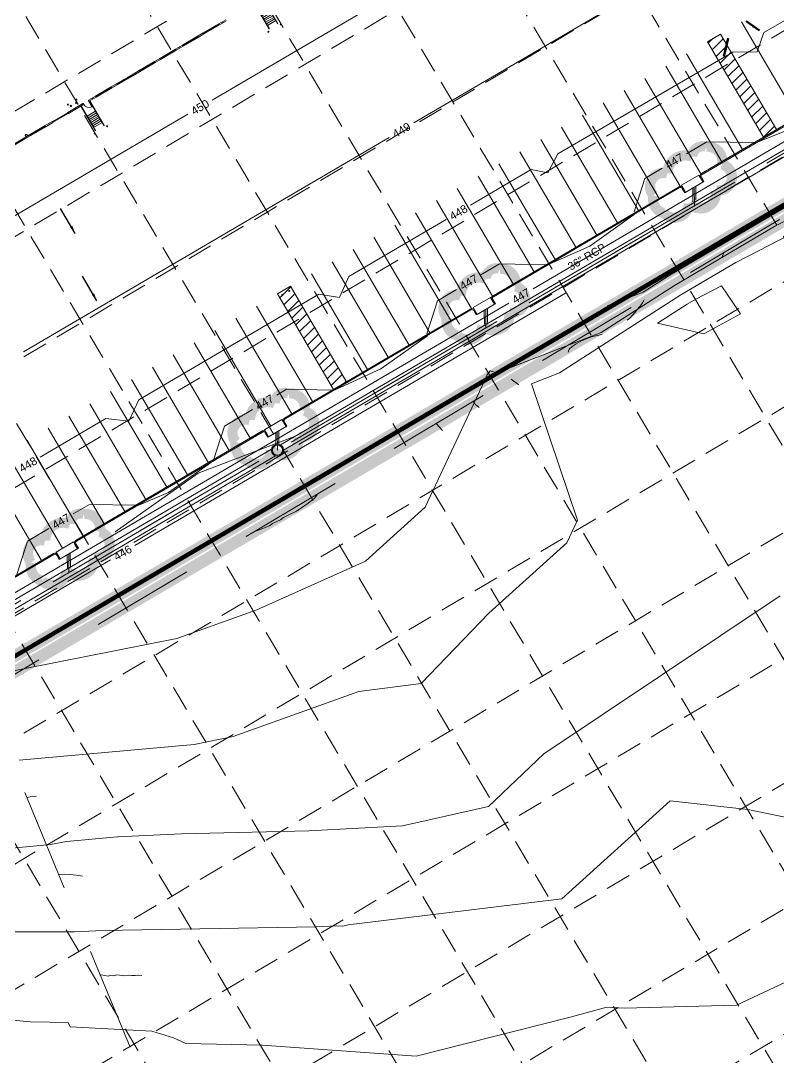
# Model space of a CAD drawing. Header units: inches. Extents: x 2527773 to 2531821, y 6906669 to 6910268.
# Drawn here: x 2529831 to 2530207, y 6908204 to 6908719 of the extents above; entities that cross this region are included whole.
import ezdxf
from ezdxf.enums import TextEntityAlignment as Align

# ---------------------------------------------------------------- set-up
doc = ezdxf.new("R2010")
doc.units = ezdxf.units.IN
doc.header["$MEASUREMENT"] = 0
for name, pattern in [('DASHED', [0.2286, 0.1524, -0.0762]), ('DGN Style 2', [85.538802, 51.323281, -34.215521]), ('DGN Style 4', [136.947622, 68.431042, -34.215521, 0.085539, -34.215521]), ('HIDDEN', [0.009525, 0.00635, -0.003175])]:
    doc.linetypes.add(name, pattern=pattern)
for name, color, linetype, lineweight in [('906-BP-01$0$A-BOLLARD', 251, 'Continuous', 0), ('906-BP-01$0$A-DOOR', 251, 'Continuous', 0), ('CE-GRADE-25128 - CE-GRAD-CONT-MAJR-LABL-STD1', 1, 'Continuous', 30), ('CE-GRADE-25128 - CE-GRAD-CONT-MAJR-LINE', 1, 'Continuous', 80), ('CE-GRADE-25128 - CE-GRAD-CONT-MINR-LABL-STD1', 40, 'Continuous', 30), ('CE-GRADE-25128 - CE-GRAD-CONT-MINR-LINE', 40, 'Continuous', 53), ('CE-GRADE-25128 - CE-GRAD-FLOW', 40, 'Continuous', 30), ('CE-PUTIL-25128 - CE-UTIL-STRM-INLT', 251, 'Continuous', 13), ('CE-PUTIL-25128 - CE-UTIL-STRM-RCP-CL3-48IN', 251, 'DGN Style 4', 13), ('CE-PUTIL-25128 - CE-UTIL-STRM-WALL', 251, 'Continuous', 13), ('CE-SITE-25128 - 906-BP-01$0$A-BOLLARD', 251, 'Continuous', 0), ('CE-SITE-25128 - 906-BP-01$0$A-DOCK DOOR LINE', 251, 'Continuous', 0), ('CE-SITE-25128 - 906-BP-01$0$A-DOOR', 251, 'Continuous', 0), ('CE-SITE-25128 - 906-BP-01$0$A-DOOR-SHELL', 251, 'Continuous', 0), ('CE-SITE-25128 - 906-BP-01$0$A-FLOR-STRS', 251, 'Continuous', 0), ('CE-SITE-25128 - 906-BP-01$0$A-KNOCKOUT-PANELS', 251, 'Continuous', 0), ('CE-SITE-25128 - 906-BP-01$0$A-WALL-SHELL', 251, 'Continuous', 0), ('CE-SITE-25128 - 906-BP-01$0$P-FIXT', 251, 'Continuous', 0), ('CE-SITE-25128 - A-BOLLARD', 251, 'Continuous', 0), ('CE-SITE-25128 - a-paving', 251, 'Continuous', 0), ('CE-SITE-25128 - a-stripes', 251, 'Continuous', 0), ('CE-SITE-25128 - C_PRK-STRIPE-TRAILER', 251, 'Continuous', 0), ('CE-UTIL-STRM-TEXT', 251, 'Continuous', 13), ('EC-SILTFENCE', 6, 'Continuous', 106), ('Level 13', 7, 'Continuous', 0), ('SV-topo-25128(old) - SV-TOPO-CONT-MAJR-LINE', 253, 'DGN Style 2', 0), ('SV-topo-25128(old) - SV-TOPO-CONT-MINR-LINE', 253, 'DGN Style 2', 0)]:
    doc.layers.add(name, color=color, linetype=linetype, lineweight=lineweight)
for name, color, linetype in [('GRID', 254, 'HIDDEN'), ('LEGEND', 7, 'Continuous'), ('LIMITS OF DISTURBANCE', 1, 'HIDDEN')]:
    doc.layers.add(name, color=color, linetype=linetype)
doc.layers.add('SF-SHTS-CLIP-BDRY', color=253, linetype='DGN Style 2', lineweight=13, plot=False)
doc.styles.add('SC Dimension Text', font='Font 001.shx', dxfattribs={"height": 0.01})
doc.styles.get("Standard").update_dxf_attribs({"font": 'ARIAL.TTF'})
doc.styles.add('Style-Halff Sans', font='')
doc.styles.add('SV-Text-Cells', font='Font 001.shx', dxfattribs={"height": 0.008333})
doc.styles.get('Style-Halff Sans').set_extended_font_data('Halff Sans')
doc.dimstyles.new('FLOW', dxfattribs={"dimscale": 1200, "dimtxt": 4, "dimasz": 4, "dimexe": 2, "dimexo": 2, "dimgap": 2, "dimtad": 1, "dimdec": 4, "dimzin": 11, "dimdsep": 46, "dimtxsty": 'Style-Halff Sans', "dimcen": 0.09, "dimse1": 1, "dimse2": 1, "dimclrd": 256, "dimadec": 4, "dimazin": 3, "dimtfac": 1, "dimtdec": 4, "dimtofl": 0, "dimtmove": 0, "dimatfit": 3, "dimfxl": 0, "dimfrac": 2, "dimtzin": 11, "dimlwd": -1, "dimarcsym": 0})
doc.dimstyles.get("Standard").update_dxf_attribs({"dimtxt": 0.18, "dimasz": 0.18, "dimexe": 0.18, "dimexo": 0.0625, "dimgap": 0.09, "dimtad": 0, "dimtih": 1, "dimtoh": 1, "dimdec": 4, "dimzin": 0, "dimdsep": 46, "dimtxsty": 'SC Dimension Text', "dimcen": 0.09, "dimadec": 0, "dimazin": 0, "dimtfac": 1, "dimtdec": 4, "dimtofl": 0, "dimtmove": 0, "dimatfit": 3, "dimfxl": 0, "dimtolj": 1, "dimtzin": 0, "dimarcsym": 0})

# ---------------------------------------------------------------- blocks, each defined once
blk = doc.blocks.new('906-BP-01$0$A$C3CD811FF')
at = {"layer": '906-BP-01$0$A-BOLLARD', "ltscale": 0.273403}
blk.add_circle((2.73, -3.77), 0.0762, dxfattribs=at)
at = {"layer": 'CE-SITE-25128 - 906-BP-01$0$A-BOLLARD', "ltscale": 0.273403}
blk.add_circle((0.87, -4.87), 0.0762, dxfattribs=at)
at = {"layer": 'CE-SITE-25128 - 906-BP-01$0$A-FLOR-STRS', "ltscale": 0.273403}
for p, q in [((0.12, 0.07), (2.31, -3.67)), ((-1.22, -0.71), (0.97, -4.45)), ((-1.16, -0.8), (-1.13, -0.78)), ((-1.13, -0.78), (1.01, -4.43)), ((0.99, -1.49), (-0.28, -2.24)), ((0.14, -0.04), (0.17, -0.02)), ((0.14, -0.04), (2.28, -3.68)), ((1.13, -1.73), (-0.14, -2.48)), ((1.28, -1.98), (0.01, -2.72)), ((1.42, -2.22), (0.15, -2.96)), ((1.56, -2.46), (0.29, -3.2)), ((1.7, -2.7), (0.43, -3.44)), ((1.84, -2.94), (0.57, -3.68)), ((1.98, -3.18), (0.71, -3.93)), ((0.97, -4.45), (1.01, -4.43)), ((2.31, -3.67), (2.28, -3.68))]:
    blk.add_line(p, q, dxfattribs=at)
blk = doc.blocks.new('906-BP-01$0$A$C3CD811FF_1')
at = {"layer": 'CE-SITE-25128 - 906-BP-01$0$A-BOLLARD', "ltscale": 0.273403}
for centre in [(2.73, -3.77), (0.87, -4.87)]:
    blk.add_circle(centre, 0.0762, dxfattribs=at)
at = {"layer": 'CE-SITE-25128 - 906-BP-01$0$A-FLOR-STRS', "ltscale": 0.273403}
for p, q in [((0.12, 0.07), (2.31, -3.67)), ((-1.22, -0.71), (0.97, -4.45)), ((-1.16, -0.8), (-1.13, -0.78)), ((-1.13, -0.78), (1.01, -4.43)), ((0.99, -1.49), (-0.28, -2.24)), ((0.14, -0.04), (0.17, -0.02)), ((0.14, -0.04), (2.28, -3.68)), ((1.13, -1.73), (-0.14, -2.48)), ((1.28, -1.98), (0.01, -2.72)), ((1.42, -2.22), (0.15, -2.96)), ((1.56, -2.46), (0.29, -3.2)), ((1.7, -2.7), (0.43, -3.44)), ((1.84, -2.94), (0.57, -3.68)), ((1.98, -3.18), (0.71, -3.93)), ((0.97, -4.45), (1.01, -4.43)), ((2.31, -3.67), (2.28, -3.68))]:
    blk.add_line(p, q, dxfattribs=at)

msp = doc.modelspace()

# ---------------------------------------------------------------- hatches: boundary and pattern name
at = {"layer": 'CE-SITE-25128 - 906-BP-01$0$A-KNOCKOUT-PANELS', "lineweight": 0, "ltscale": 0.273403}
h = msp.add_hatch(dxfattribs=at)
h.set_pattern_fill('ANSI31', color=256, style=0)
h.set_pattern_definition([(345.381, (874.88475, 513.60226), (-0.065726627315, -0.25198581456), [])])
h.paths.add_polyline_path([(2529922.33, 6908712.43), (2529930.1, 6908716.98), (2529929.79, 6908717.5), (2529922.03, 6908712.95)], flags=16)
h = msp.add_hatch(dxfattribs=at)
h.set_pattern_fill('ANSI31', color=256, style=0)
h.set_pattern_definition([(345.381, (864.53258, 507.5333), (-0.065726627315, -0.25198581456), [])])
h.paths.add_polyline_path([(2529911.98, 6908706.36), (2529919.74, 6908710.91), (2529919.44, 6908711.44), (2529911.67, 6908706.88)], flags=16)
h = msp.add_hatch(dxfattribs=at)
h.set_pattern_fill('ANSI31', color=256, style=0)
h.set_pattern_definition([(345.381, (853.31772, 500.95857), (-0.065726627315, -0.25198581456), [])])
h.paths.add_polyline_path([(2529900.76, 6908699.79), (2529908.53, 6908704.34), (2529908.22, 6908704.86), (2529900.46, 6908700.31)], flags=16)
h = msp.add_hatch(dxfattribs=at)
h.set_pattern_fill('ANSI31', color=256, style=0)
h.set_pattern_definition([(345.381, (842.96554, 494.8896), (-0.065726627315, -0.25198581456), [])])
h.paths.add_polyline_path([(2529890.41, 6908693.72), (2529898.18, 6908698.27), (2529897.87, 6908698.79), (2529890.11, 6908694.24)], flags=16)
h = msp.add_hatch(dxfattribs=at)
h.set_pattern_fill('ANSI31', color=256, style=0)
h.set_pattern_definition([(345.381, (831.75068, 488.31488), (-0.065726627315, -0.25198581456), [])])
h.paths.add_polyline_path([(2529879.2, 6908687.14), (2529886.96, 6908691.7), (2529886.66, 6908692.22), (2529878.89, 6908687.67)], flags=16)
h = msp.add_hatch(dxfattribs=at)
h.set_pattern_fill('ANSI31', color=256, style=0)
h.set_pattern_definition([(345.381, (821.3985, 482.2459), (-0.065726627315, -0.25198581456), [])])
h.paths.add_polyline_path([(2529868.85, 6908681.08), (2529876.61, 6908685.63), (2529876.3, 6908686.15), (2529868.54, 6908681.6)], flags=16)
h = msp.add_hatch(dxfattribs=at)
h.set_pattern_fill('ANSI31', color=256, style=0)
h.set_pattern_definition([(345.381, (788.6166, 463.0275), (-0.065726627315, -0.25198581456), [])])
h.paths.add_polyline_path([(2529836.06, 6908661.86), (2529843.83, 6908666.41), (2529843.52, 6908666.93), (2529835.76, 6908662.38)], flags=16)
h = msp.add_hatch(dxfattribs=at)
h.set_pattern_fill('ANSI31', color=256, style=0)
h.set_pattern_definition([(345.381, (778.26443, 456.95852), (-0.065726627315, -0.25198581456), [])])
h.paths.add_polyline_path([(2529825.71, 6908655.79), (2529833.48, 6908660.34), (2529833.17, 6908660.86), (2529825.41, 6908656.31)], flags=16)
at = {"layer": 'CE-SITE-25128 - a-stripes', "lineweight": 0, "ltscale": 0.273403}
h = msp.add_hatch(dxfattribs=at)
h.set_pattern_fill('ACET-2D-ANSI31', color=256, style=0)
h.set_pattern_definition([(44.785902026, (-105.441, 494.4335), (2.6417234792, -2.6615403546), [])])
h.paths.add_polyline_path([(2530172.35, 6908708.61), (2530200.17, 6908661.16), (2530206.64, 6908664.96), (2530178.82, 6908712.4)], flags=16)
h = msp.add_hatch(dxfattribs=at)
h.set_pattern_fill('ACET-2D-ANSI31', color=256, style=0)
h.set_pattern_definition([(44.785902026, (-105.441, 494.4335), (2.6417234792, -2.6615403546), [])])
h.paths.add_polyline_path([(2529965.31, 6908587.24), (2529993.12, 6908539.79), (2529986.65, 6908535.99), (2529958.84, 6908583.44)], flags=16)

# ---------------------------------------------------------------- linework, layer by layer
at = {"color": 35, "lineweight": 0}
for p, q in [((2530226.03, 6908635.34), (2530152.77, 6908592.28)), ((2530242.79, 6908636.08), (2530206.19, 6908617.17)), ((2530186.35, 6908599), (2530246.24, 6908629.94)), ((2530206.19, 6908617.17), (2530155.96, 6908587.64)), ((2530159.15, 6908583.01), (2530186.35, 6908599)), ((2530152.77, 6908592.28), (2530140.34, 6908584.28)), ((2530155.96, 6908587.64), (2530119.59, 6908564.25)), ((2530179.28, 6908587.42), (2530166.51, 6908580.83)), ((2530188.8, 6908573.58), (2530179.28, 6908587.42)), ((2530098.85, 6908544.22), (2530159.15, 6908583.01)), ((2530140.34, 6908584.28), (2530122.61, 6908577.43)), ((2530162.34, 6908578.37), (2530147.52, 6908568.84)), ((2530166.51, 6908580.83), (2530162.34, 6908578.37)), ((2530170.61, 6908563.61), (2530188.8, 6908573.58)), ((2530147.52, 6908568.84), (2530170.61, 6908563.61)), ((2530119.59, 6908564.25), (2530067.75, 6908544.22)), ((2530061.81, 6908540.64), (2530032.2, 6908477.52)), ((2530062.76, 6908543.11), (2530061.81, 6908540.64)), ((2530064.53, 6908545.19), (2530062.76, 6908543.11)), ((2530067.75, 6908544.22), (2530064.53, 6908545.19)), ((2530084.92, 6908538.83), (2530098.85, 6908544.22)), ((2530107.76, 6908471.02), (2530084.92, 6908538.83)), ((2529966.81, 6908512.41), (2529919.49, 6908494.33)), ((2529919.49, 6908494.33), (2529878.32, 6908465.25)), ((2530032.2, 6908477.52), (2530002.55, 6908450.73)), ((2530102.5, 6908459.79), (2530107.76, 6908471.02)), ((2530063.87, 6908424.9), (2530102.5, 6908459.79)), ((2530002.55, 6908450.73), (2529948.55, 6908426.55)), ((2530091.11, 6908355.06), (2530208.36, 6908433.58)), ((2529948.55, 6908426.55), (2529908.84, 6908412.34)), ((2530030.25, 6908389.91), (2530063.87, 6908424.9)), ((2529908.84, 6908412.34), (2529808.08, 6908392.35)), ((2529936.82, 6908363.62), (2529999.31, 6908385.99)), ((2529999.31, 6908385.99), (2530030.25, 6908389.91)), ((2529917.47, 6908359.78), (2529936.82, 6908363.62)), ((2529830.56, 6908351.89), (2529917.47, 6908359.78)), ((2530063.61, 6908328.88), (2530091.11, 6908355.06)), ((2530153.8, 6908331.66), (2530100.02, 6908283.02)), ((2530192.31, 6908327.39), (2530153.8, 6908331.66)), ((2530020.88, 6908319.3), (2530063.61, 6908328.88)), ((2530223.3, 6908321.1), (2530192.31, 6908327.39)), ((2529974.49, 6908316.87), (2530020.88, 6908319.3)), ((2529879.37, 6908313.82), (2529911.13, 6908315.36)), ((2529911.13, 6908315.36), (2529974.49, 6908316.87)), ((2529794.61, 6908305.26), (2529846.17, 6908310)), ((2529846.17, 6908310), (2529854.08, 6908311.52)), ((2529854.08, 6908311.52), (2529879.37, 6908313.82)), ((2530100.02, 6908283.02), (2529994.03, 6908270.15)), ((2529881.82, 6908267.56), (2529868.71, 6908267.25)), ((2529977.83, 6908269.15), (2529881.82, 6908267.56)), ((2529988.05, 6908269.7), (2529977.83, 6908269.15)), ((2529991.31, 6908269.46), (2529988.05, 6908269.7)), ((2529994.03, 6908270.15), (2529991.31, 6908269.46)), ((2529858.14, 6908266.73), (2529824.98, 6908266.64)), ((2529868.71, 6908267.25), (2529858.14, 6908266.73)), ((2530186.73, 6908230.26), (2530235.73, 6908253.3)), ((2530104.1, 6908224.36), (2530122.33, 6908229.23)), ((2530122.33, 6908229.23), (2530131.22, 6908228.76)), ((2530131.22, 6908228.76), (2530186.73, 6908230.26)), ((2529796.25, 6908226.01), (2529836.25, 6908221.95)), ((2529836.25, 6908221.95), (2529854.92, 6908221.77)), ((2529854.92, 6908221.77), (2529855.99, 6908219.59)), ((2530027.67, 6908204.99), (2530104.1, 6908224.36)), ((2529855.99, 6908219.59), (2529896.43, 6908217.4)), ((2529896.43, 6908217.4), (2529907.15, 6908214.02)), ((2529907.15, 6908214.02), (2529913.28, 6908211.2)), ((2529913.28, 6908211.2), (2529951.33, 6908210.51)), ((2529951.33, 6908210.51), (2530027.67, 6908204.99))]:
    msp.add_line(p, q, dxfattribs=at)
at = {"layer": '906-BP-01$0$A-DOOR', "lineweight": 0, "ltscale": 0.273403}
msp.add_line((2529865.39, 6908679.05), (2529865.11, 6908678.88), dxfattribs=at)
at = {"layer": 'CE-GRADE-25128 - CE-GRAD-CONT-MAJR-LINE', "color": 35, "linetype": 'Continuous', "lineweight": 0}
for p, q in [((2530260.78, 6908875.63), (2529926.44, 6908679.62)), ((2529914.39, 6908672.56), (2529515.92, 6908438.95))]:
    msp.add_line(p, q, dxfattribs=at)
at = {"layer": 'CE-GRADE-25128 - CE-GRAD-CONT-MINR-LINE', "color": 35, "linetype": 'Continuous', "lineweight": 0}
for p, q in [((2530101.85, 6908583.7), (2529888.08, 6908458.42)), ((2529875.92, 6908451.3), (2529524.98, 6908245.64))]:
    msp.add_line(p, q, dxfattribs=at)
at = {"layer": 'CE-GRADE-25128 - CE-GRAD-CONT-MINR-LINE', "color": 35, "linetype": 'Continuous', "lineweight": 0, "flags": 128}
for points in [[(2530519.8, 6908825.91), (2530322.94, 6908724.86), (2530085.86, 6908585.92)], [(2530026.5, 6908668.24), (2530199.14, 6908769.39)], [(2530229.51, 6908730.03), (2530200.4, 6908713.12), (2530197.01, 6908703.62), (2530185.02, 6908703.38), (2530098.01, 6908652.85), (2530093.11, 6908643.43), (2530084.83, 6908645.13), (2530054.75, 6908627.49)], [(2530195.6, 6908657.98), (2530217.38, 6908666.9), (2530241.03, 6908683.68)], [(2529832.71, 6908554.69), (2530014.34, 6908661.11)], [(2530195.23, 6908658.5), (2530172.06, 6908658.92), (2530161.98, 6908652.95)], [(2530149.86, 6908645.77), (2530141.23, 6908640.66), (2530135.94, 6908624.15)], [(2530092.61, 6908597.68), (2530113.9, 6908607.1), (2530135.96, 6908622.82)], [(2530042.59, 6908620.36), (2529994.24, 6908592.02), (2529989.69, 6908581.59), (2529979.45, 6908583.34), (2529889.94, 6908530.87), (2529885.02, 6908520.23), (2529873.59, 6908521.53), (2529840.96, 6908502.31)], [(2530092.33, 6908597.87), (2530069.15, 6908598.29), (2530059.87, 6908592.79)], [(2530047.74, 6908585.61), (2530038.32, 6908580.03), (2530033.03, 6908563.52)], [(2530073.7, 6908578.79), (2529671.51, 6908343.1)], [(2529986.39, 6908535.21), (2530010.11, 6908546.25), (2530033.29, 6908562.64)], [(2529986.06, 6908535.66), (2529963.36, 6908536.07), (2529958.49, 6908533.19)], [(2529946.37, 6908526.01), (2529932.52, 6908517.81), (2529927.24, 6908501.3)], [(2529927.31, 6908500.63), (2529904.71, 6908484.87), (2529889.17, 6908478.13)], [(2529888.57, 6908478.51), (2529865.55, 6908478.92), (2529857.49, 6908474.14)], [(2529845.36, 6908466.96), (2529834.72, 6908460.67), (2529829.43, 6908444.15)]]:
    msp.add_lwpolyline(points, dxfattribs=at)
at = {"layer": 'CE-PUTIL-25128 - CE-UTIL-STRM-INLT', "color": 5}
for p, q in [((2530159.49, 6908637.31), (2530168.11, 6908642.37)), ((2530170.14, 6908638.92), (2530161.51, 6908633.86)), ((2530168.11, 6908642.37), (2530170.14, 6908638.92)), ((2530161.51, 6908633.86), (2530159.49, 6908637.31)), ((2530055.96, 6908576.63), (2530064.59, 6908581.69)), ((2530064.59, 6908581.69), (2530066.61, 6908578.23)), ((2530057.99, 6908573.18), (2530055.96, 6908576.63)), ((2530066.61, 6908578.23), (2530057.99, 6908573.18)), ((2529952.44, 6908515.94), (2529961.07, 6908521)), ((2529961.07, 6908521), (2529963.09, 6908517.55)), ((2529954.46, 6908512.49), (2529952.44, 6908515.94)), ((2529963.09, 6908517.55), (2529954.46, 6908512.49)), ((2529848.91, 6908455.26), (2529857.54, 6908460.31)), ((2529857.54, 6908460.31), (2529859.56, 6908456.86)), ((2529850.94, 6908451.8), (2529848.91, 6908455.26)), ((2529859.56, 6908456.86), (2529850.94, 6908451.8))]:
    msp.add_line(p, q, dxfattribs=at)
at = {"layer": 'CE-PUTIL-25128 - CE-UTIL-STRM-INLT', "color": 5, "lineweight": 0}
for radius in [3, 2.5]:
    msp.add_circle((2529958.84, 6908505.78), radius, dxfattribs=at)
at = {"layer": 'CE-PUTIL-25128 - CE-UTIL-STRM-RCP-CL3-48IN', "color": 5, "lineweight": 0}
for p, q in [((2530165.88, 6908627.15), (2530165.82, 6908636.39)), ((2530062.36, 6908566.47), (2530062.3, 6908575.71)), ((2529958.84, 6908505.78), (2529958.77, 6908515.02)), ((2529855.31, 6908445.1), (2529855.25, 6908454.33))]:
    msp.add_line(p, q, dxfattribs=at)
at = {"layer": 'CE-PUTIL-25128 - CE-UTIL-STRM-RCP-CL3-48IN', "color": 5, "lineweight": 0, "flags": 128}
for points in [[(2529536.11, 6908257.98), (2530601.3, 6908882.4), (2530601.21, 6908896.21)], [(2529561.41, 6908214.83), (2529536.11, 6908257.98), (2530601.3, 6908882.4)]]:
    msp.add_lwpolyline(points, dxfattribs=at)
at = {"layer": 'CE-PUTIL-25128 - CE-UTIL-STRM-WALL', "color": 5, "lineweight": 0}
for p, q in [((2529960.32, 6908508.39), (2530369.93, 6908748.51)), ((2529961.84, 6908505.8), (2530371.45, 6908745.92)), ((2530165.12, 6908629.03), (2530165.08, 6908635.95)), ((2530166.62, 6908629.9), (2530166.57, 6908636.83)), ((2530061.6, 6908568.34), (2530061.55, 6908575.27)), ((2530063.09, 6908569.22), (2530063.05, 6908576.14)), ((2529958.07, 6908508.68), (2529958.03, 6908514.58)), ((2529959.57, 6908508.69), (2529959.52, 6908515.46)), ((2529538.09, 6908261.46), (2529955.9, 6908506.38)), ((2529540.11, 6908258.01), (2529957.92, 6908502.93)), ((2529854.55, 6908446.97), (2529854.5, 6908453.9)), ((2529856.04, 6908447.84), (2529856, 6908454.77))]:
    msp.add_line(p, q, dxfattribs=at)
at = {"layer": 'CE-SITE-25128 - 906-BP-01$0$A-BOLLARD', "lineweight": 0, "ltscale": 0.273403}
for p, q in [((2529833.61, 6908662.07), (2529833.93, 6908662.54)), ((2529833.61, 6908662.07), (2529834.02, 6908661.37)), ((2529833.62, 6908662.07), (2529833.94, 6908662.53)), ((2529833.62, 6908662.07), (2529834.03, 6908661.37)), ((2529833.88, 6908661.29), (2529834.02, 6908661.37)), ((2529833.88, 6908661.29), (2529833.89, 6908661.28)), ((2529833.89, 6908661.28), (2529834.03, 6908661.37)), ((2529834.49, 6908662.58), (2529833.93, 6908662.54)), ((2529834.49, 6908662.57), (2529833.93, 6908662.53)), ((2529834.49, 6908662.58), (2529834.9, 6908661.89)), ((2529834.49, 6908662.57), (2529834.9, 6908661.87)), ((2529834.9, 6908661.89), (2529835.03, 6908661.97)), ((2529834.9, 6908661.87), (2529835.04, 6908661.96)), ((2529835.03, 6908661.97), (2529835.04, 6908661.96))]:
    msp.add_line(p, q, dxfattribs=at)
for centre in [(2529859.05, 6908679.9), (2529854.8, 6908677.41)]:
    msp.add_circle(centre, 0.25, dxfattribs=at)
at = {"layer": 'CE-SITE-25128 - 906-BP-01$0$A-DOCK DOOR LINE', "lineweight": 0, "ltscale": 0.273403}
for p, q in [((2529847.21, 6908668.88), (2529854.69, 6908673.26)), ((2529847.38, 6908668.59), (2529854.86, 6908672.97))]:
    msp.add_line(p, q, dxfattribs=at)
at = {"layer": 'CE-SITE-25128 - 906-BP-01$0$A-DOOR', "lineweight": 0, "ltscale": 0.273403}
for p, q in [((2529865.14, 6908679.48), (2529865, 6908679.4)), ((2529865.25, 6908678.97), (2529865, 6908679.4)), ((2529865.39, 6908679.05), (2529865.14, 6908679.48)), ((2529862.27, 6908677.8), (2529862.41, 6908677.88)), ((2529862.52, 6908677.37), (2529862.27, 6908677.8)), ((2529862.66, 6908677.45), (2529862.41, 6908677.88)), ((2529862.52, 6908677.37), (2529862.66, 6908677.45)), ((2529865.39, 6908679.05), (2529865.25, 6908678.97))]:
    msp.add_line(p, q, dxfattribs=at)
at = {"layer": 'CE-SITE-25128 - 906-BP-01$0$A-DOOR', "lineweight": 0, "ltscale": 0.273403, "flags": 128}
msp.add_lwpolyline([(2529865.25, 6908678.97), (2529866.77, 6908676.38), (2529866.62, 6908676.3), (2529865.11, 6908678.88)], close=True, dxfattribs=at)
at = {"layer": 'CE-SITE-25128 - 906-BP-01$0$A-DOOR', "lineweight": 0, "ltscale": 0.273403}
msp.add_arc((2529865.26, 6908678.98), 3.01, 210.4499, 297.039, dxfattribs=at)
at = {"layer": 'CE-SITE-25128 - 906-BP-01$0$A-DOOR-SHELL', "lineweight": 0, "ltscale": 0.273403}
msp.add_line((2529847.3, 6908668.73), (2529854.77, 6908673.11), dxfattribs=at)
at = {"layer": 'CE-SITE-25128 - 906-BP-01$0$A-DOOR-SHELL', "lineweight": 0, "ltscale": 0.273403, "flags": 128}
for points in [[(2529847.42, 6908668.52), (2529847.28, 6908668.43), (2529847.03, 6908668.86), (2529847.17, 6908668.95)], [(2529855.04, 6908672.98), (2529854.9, 6908672.9), (2529854.65, 6908673.33), (2529854.79, 6908673.41)]]:
    msp.add_lwpolyline(points, close=True, dxfattribs=at)
at = {"layer": 'CE-SITE-25128 - 906-BP-01$0$A-KNOCKOUT-PANELS', "lineweight": 0, "ltscale": 0.273403, "flags": 128}
for points in [[(2529922.33, 6908712.43), (2529930.1, 6908716.98), (2529929.79, 6908717.5), (2529922.03, 6908712.95)], [(2529911.98, 6908706.36), (2529919.74, 6908710.91), (2529919.44, 6908711.44), (2529911.67, 6908706.88)], [(2529900.76, 6908699.79), (2529908.53, 6908704.34), (2529908.22, 6908704.86), (2529900.46, 6908700.31)], [(2529890.41, 6908693.72), (2529898.18, 6908698.27), (2529897.87, 6908698.79), (2529890.11, 6908694.24)], [(2529879.2, 6908687.14), (2529886.96, 6908691.7), (2529886.66, 6908692.22), (2529878.89, 6908687.67)], [(2529868.85, 6908681.08), (2529876.61, 6908685.63), (2529876.3, 6908686.15), (2529868.54, 6908681.6)], [(2529836.06, 6908661.86), (2529843.83, 6908666.41), (2529843.52, 6908666.93), (2529835.76, 6908662.38)], [(2529825.71, 6908655.79), (2529833.48, 6908660.34), (2529833.17, 6908660.86), (2529825.41, 6908656.31)]]:
    msp.add_lwpolyline(points, close=True, dxfattribs=at)
at = {"layer": 'CE-SITE-25128 - 906-BP-01$0$A-WALL-SHELL', "lineweight": 0, "ltscale": 0.273403}
for p, q in [((2529933.24, 6908719.53), (2529929.79, 6908717.5)), ((2529929.79, 6908717.5), (2529930.1, 6908716.98)), ((2529933.55, 6908719.01), (2529930.1, 6908716.98)), ((2529931.52, 6908718.52), (2529931.82, 6908718)), ((2529922.03, 6908712.95), (2529919.44, 6908711.44)), ((2529919.44, 6908711.44), (2529919.74, 6908710.91)), ((2529922.33, 6908712.43), (2529919.74, 6908710.91)), ((2529922.03, 6908712.95), (2529922.33, 6908712.43)), ((2529911.67, 6908706.88), (2529908.22, 6908704.86)), ((2529911.98, 6908706.36), (2529908.53, 6908704.34)), ((2529909.95, 6908705.87), (2529910.25, 6908705.35)), ((2529911.67, 6908706.88), (2529911.98, 6908706.36)), ((2529900.46, 6908700.31), (2529897.87, 6908698.79)), ((2529900.46, 6908700.31), (2529900.76, 6908699.79)), ((2529908.22, 6908704.86), (2529908.53, 6908704.34)), ((2529897.87, 6908698.79), (2529898.18, 6908698.27)), ((2529900.76, 6908699.79), (2529898.18, 6908698.27)), ((2529890.11, 6908694.24), (2529886.66, 6908692.22)), ((2529886.66, 6908692.22), (2529886.96, 6908691.7)), ((2529890.41, 6908693.72), (2529886.96, 6908691.7)), ((2529888.38, 6908693.23), (2529888.69, 6908692.71)), ((2529890.11, 6908694.24), (2529890.41, 6908693.72)), ((2529878.89, 6908687.67), (2529876.3, 6908686.15)), ((2529876.3, 6908686.15), (2529876.61, 6908685.63)), ((2529879.2, 6908687.14), (2529876.61, 6908685.63)), ((2529878.89, 6908687.67), (2529879.2, 6908687.14)), ((2529868.54, 6908681.6), (2529865.09, 6908679.57)), ((2529865.39, 6908679.05), (2529865.09, 6908679.57)), ((2529868.85, 6908681.08), (2529865.39, 6908679.05)), ((2529866.81, 6908680.59), (2529867.12, 6908680.06)), ((2529868.54, 6908681.6), (2529868.85, 6908681.08)), ((2529862.21, 6908677.89), (2529854.74, 6908673.5)), ((2529862.52, 6908677.37), (2529855.04, 6908672.98)), ((2529862.52, 6908677.37), (2529862.21, 6908677.89)), ((2529846.97, 6908668.95), (2529843.52, 6908666.93)), ((2529846.97, 6908668.95), (2529847.28, 6908668.43)), ((2529854.74, 6908673.5), (2529855.04, 6908672.98)), ((2529843.52, 6908666.93), (2529843.83, 6908666.41)), ((2529847.28, 6908668.43), (2529843.83, 6908666.41)), ((2529845.25, 6908667.94), (2529845.55, 6908667.42)), ((2529835.76, 6908662.38), (2529833.17, 6908660.86)), ((2529833.17, 6908660.86), (2529833.48, 6908660.34)), ((2529836.06, 6908661.86), (2529833.48, 6908660.34)), ((2529835.76, 6908662.38), (2529836.06, 6908661.86))]:
    msp.add_line(p, q, dxfattribs=at)
at = {"layer": 'CE-SITE-25128 - 906-BP-01$0$P-FIXT', "lineweight": 0, "ltscale": 0.273403}
for centre, radius in [((2529856.3, 6908676.74), 0.333), ((2529858.9, 6908678.27), 0.333), ((2529834.21, 6908662.04), 0.417)]:
    msp.add_circle(centre, radius, dxfattribs=at)
at = {"layer": 'CE-SITE-25128 - A-BOLLARD', "lineweight": 0, "ltscale": 0.273403}
for centre in [(2529961.23, 6908582.83), (2529964.68, 6908584.85)]:
    msp.add_circle(centre, 0.25, dxfattribs=at)
at = {"layer": 'CE-SITE-25128 - a-paving', "lineweight": 0, "ltscale": 0.273403}
for p, q in [((2530261.72, 6908697.25), (2530169.37, 6908643.11)), ((2530261.96, 6908696.81), (2530169.63, 6908642.68)), ((2530168.87, 6908641.08), (2530170.13, 6908638.92)), ((2530169.3, 6908641.33), (2530170.56, 6908639.17)), ((2530158.24, 6908636.58), (2530065.88, 6908582.44)), ((2530158.48, 6908636.15), (2530066.14, 6908582.01)), ((2530159.81, 6908635.77), (2530161.07, 6908633.61)), ((2530160.24, 6908636.02), (2530161.51, 6908633.86)), ((2530065.35, 6908580.39), (2530066.61, 6908578.24)), ((2530065.78, 6908580.64), (2530067.04, 6908578.49)), ((2529962.35, 6908521.76), (2530054.66, 6908575.88)), ((2530054.91, 6908575.45), (2529962.61, 6908521.33)), ((2530056.28, 6908575.09), (2530057.55, 6908572.93)), ((2530056.71, 6908575.34), (2530057.98, 6908573.18)), ((2529961.82, 6908519.71), (2529963.09, 6908517.55)), ((2529962.25, 6908519.96), (2529963.52, 6908517.8)), ((2529858.83, 6908461.07), (2529951.14, 6908515.19)), ((2529859.09, 6908460.64), (2529951.39, 6908514.76)), ((2529953.19, 6908514.65), (2529954.46, 6908512.49)), ((2529952.76, 6908514.4), (2529954.03, 6908512.24)), ((2529858.3, 6908459.02), (2529859.56, 6908456.86)), ((2529858.73, 6908459.27), (2529859.99, 6908457.12)), ((2529847.62, 6908454.49), (2529755.31, 6908400.38)), ((2529847.88, 6908454.06), (2529755.56, 6908399.94)), ((2529849.24, 6908453.7), (2529850.5, 6908451.55)), ((2529849.67, 6908453.95), (2529850.93, 6908451.81))]:
    msp.add_line(p, q, dxfattribs=at)
at = {"layer": 'CE-SITE-25128 - a-paving', "color": 5, "lineweight": 0, "ltscale": 0.273403}
for p, q in [((2530161.07, 6908633.61), (2530170.56, 6908639.17)), ((2530057.55, 6908572.93), (2530067.04, 6908578.49)), ((2529954.03, 6908512.24), (2529963.52, 6908517.8)), ((2529850.5, 6908451.55), (2529859.99, 6908457.12))]:
    msp.add_line(p, q, dxfattribs=at)
at = {"layer": 'CE-SITE-25128 - a-paving', "lineweight": 0, "ltscale": 0.273403}
for centre, radius, start, end in [((2530170.16, 6908641.84), 1.5, 120.3805, 210.3805), ((2530170.16, 6908641.84), 1, 120.3805, 210.3805), ((2530158.95, 6908635.26), 1.5, 30.3805, 120.3805), ((2530158.95, 6908635.26), 1, 30.3805, 120.3805), ((2530066.64, 6908581.15), 1.5, 120.3805, 210.3805), ((2530066.64, 6908581.15), 1, 120.3805, 210.3805), ((2530055.42, 6908574.58), 1.5, 30.3805, 120.3805), ((2530055.42, 6908574.58), 1, 30.3805, 120.3805), ((2529963.11, 6908520.47), 1.5, 120.3805, 210.3805), ((2529963.11, 6908520.47), 1, 120.3805, 210.3805), ((2529951.9, 6908513.89), 1.5, 30.3805, 120.3805), ((2529951.9, 6908513.89), 1, 30.3805, 120.3805), ((2529859.59, 6908459.78), 1.5, 120.3805, 210.3805), ((2529859.59, 6908459.78), 1, 120.3805, 210.3805), ((2529848.38, 6908453.2), 1.5, 30.3805, 120.3805), ((2529848.38, 6908453.2), 1, 30.3805, 120.3805)]:
    msp.add_arc(centre, radius, start, end, dxfattribs=at)
at = {"layer": 'CE-SITE-25128 - a-stripes', "lineweight": 0, "ltscale": 0.273403}
for p, q in [((2530216.99, 6908671.03), (2530189.18, 6908718.47)), ((2530178.82, 6908712.4), (2530172.35, 6908708.61)), ((2530206.64, 6908664.96), (2530178.82, 6908712.4)), ((2530200.17, 6908661.16), (2530172.35, 6908708.61)), ((2530200.17, 6908661.16), (2530172.35, 6908708.61)), ((2530189.82, 6908655.1), (2530162, 6908702.54)), ((2530179.46, 6908649.03), (2530151.65, 6908696.47)), ((2530169.11, 6908642.96), (2530141.3, 6908690.41)), ((2530158.76, 6908636.89), (2530130.94, 6908684.34)), ((2530148.41, 6908630.82), (2530120.59, 6908678.27)), ((2530138.06, 6908624.75), (2530110.24, 6908672.2)), ((2530127.7, 6908618.68), (2530099.89, 6908666.13)), ((2530117.35, 6908612.61), (2530089.54, 6908660.06)), ((2530107, 6908606.54), (2530079.18, 6908653.99)), ((2530096.65, 6908600.48), (2530068.83, 6908647.92)), ((2530086.29, 6908594.41), (2530058.48, 6908641.85)), ((2530075.94, 6908588.34), (2530048.13, 6908635.79)), ((2530065.59, 6908582.27), (2530037.77, 6908629.72)), ((2530055.24, 6908576.2), (2530027.42, 6908623.65)), ((2530044.88, 6908570.13), (2530017.07, 6908617.58)), ((2530034.53, 6908564.06), (2530006.72, 6908611.51)), ((2530024.18, 6908557.99), (2529996.36, 6908605.44)), ((2530013.83, 6908551.93), (2529986.01, 6908599.37)), ((2530003.48, 6908545.86), (2529975.66, 6908593.3)), ((2529958.84, 6908583.44), (2529965.31, 6908587.24)), ((2529993.12, 6908539.79), (2529965.31, 6908587.24)), ((2529986.65, 6908535.99), (2529958.84, 6908583.44)), ((2529976.3, 6908529.93), (2529948.49, 6908577.37)), ((2529965.95, 6908523.86), (2529938.13, 6908571.3)), ((2529955.6, 6908517.79), (2529927.78, 6908565.24)), ((2529945.24, 6908511.72), (2529917.43, 6908559.17)), ((2529934.89, 6908505.65), (2529907.08, 6908553.1)), ((2529924.54, 6908499.58), (2529896.72, 6908547.03)), ((2529914.19, 6908493.51), (2529886.37, 6908540.96)), ((2529903.84, 6908487.44), (2529876.02, 6908534.89)), ((2529893.48, 6908481.37), (2529865.67, 6908528.82)), ((2529883.13, 6908475.31), (2529855.32, 6908522.75)), ((2529872.78, 6908469.24), (2529844.96, 6908516.68)), ((2529862.43, 6908463.17), (2529834.61, 6908510.62)), ((2529852.07, 6908457.1), (2529824.26, 6908504.55)), ((2529841.72, 6908451.03), (2529813.91, 6908498.48))]:
    msp.add_line(p, q, dxfattribs=at)
at = {"layer": 'CE-SITE-25128 - C_PRK-STRIPE-TRAILER', "lineweight": 0, "ltscale": 0.273403}
msp.add_line((2529951.71, 6908515.51), (2529945.24, 6908511.72), dxfattribs=at)
at = {"layer": 'EC-SILTFENCE', "color": 30, "linetype": 'Continuous', "lineweight": 0}
for const_width in [6, 2]:
    msp.add_lwpolyline([(2530762.47, 6909098.18), (2530811.41, 6909008.47), (2530809.29, 6908979.21), (2529549.32, 6908239.86), (2529590.68, 6908166.33), (2528866.97, 6907756.14)], dxfattribs=dict(at, const_width=const_width))
at = {"layer": 'EC-SILTFENCE', "color": 30, "linetype": 'Continuous', "lineweight": 0, "flags": 128}
msp.add_lwpolyline([(2530607.69, 6908860.92), (2529770.34, 6908369.69)], dxfattribs=at)
msp.add_lwpolyline([(2530607.69, 6908860.92), (2529770.34, 6908369.69)], dxfattribs=at)
at = {"layer": 'GRID', "color": 252, "linetype": 'HIDDEN', "lineweight": 0, "ltscale": 2000}
for p, q in [((2529645.84, 6909562.12), (2530602.95, 6907950.4)), ((2529599.8, 6909534.77), (2530556.91, 6907923.05)), ((2529553.76, 6909507.43), (2530510.87, 6907895.71)), ((2529507.71, 6909480.09), (2530464.82, 6907868.37)), ((2528287.63, 6907759.06), (2531142.32, 6909454.3)), ((2529461.67, 6909452.75), (2530418.78, 6907841.03)), ((2529415.63, 6909425.4), (2530372.74, 6907813.68)), ((2528314.98, 6907713.02), (2531169.66, 6909408.26)), ((2529369.58, 6909398.06), (2530326.69, 6907786.34)), ((2529323.54, 6909370.72), (2530280.65, 6907759)), ((2528342.32, 6907666.98), (2531197, 6909362.22)), ((2529277.5, 6909343.38), (2530234.61, 6907731.66)), ((2528369.66, 6907620.93), (2531224.35, 6909316.17)), ((2529231.45, 6909316.03), (2530188.56, 6907704.31)), ((2528397, 6907574.89), (2531251.69, 6909270.13)), ((2528424.35, 6907528.85), (2531279.03, 6909224.09)), ((2528451.69, 6907482.8), (2531306.37, 6909178.04)), ((2528479.03, 6907436.76), (2531333.72, 6909132)), ((2528506.37, 6907390.72), (2531361.06, 6909085.96)), ((2528533.72, 6907344.67), (2531388.4, 6909039.91)), ((2528561.06, 6907298.63), (2531415.74, 6908993.87)), ((2528588.4, 6907252.59), (2531443.09, 6908947.83))]:
    msp.add_line(p, q, dxfattribs=at)
at = {"layer": 'LEGEND', "color": 170, "ltscale": 100, "const_width": 5.08}
for points in [[(2530152.49, 6908643.18, 0.520567), (2530152.49, 6908643.18, 0.765195), (2530145.57, 6908632.34, 0.417879), (2530150.82, 6908623.36, 0.6649), (2530163.12, 6908628.34, 0.744833), (2530176.48, 6908634.83, 0.975642), (2530179.55, 6908647.73, 0.520567), (2530171.72, 6908656.42, 0.520567), (2530164.87, 6908651.47, 0.540264), (2530152.49, 6908643.18)], [(2530049.91, 6908582.57, 0.520567), (2530049.91, 6908582.57, 0.765195), (2530042.99, 6908571.73, 0.417879), (2530048.24, 6908562.75, 0.6649), (2530060.54, 6908567.73, 0.744833), (2530073.9, 6908574.22, 0.975642), (2530076.97, 6908587.12, 0.520567), (2530069.14, 6908595.81, 0.520567), (2530062.29, 6908590.86, 0.540264), (2530049.91, 6908582.57)], [(2529945.16, 6908520.72, 0.520567), (2529945.16, 6908520.72, 0.765195), (2529938.24, 6908509.89, 0.417879), (2529943.49, 6908500.91, 0.6649), (2529955.79, 6908505.89, 0.744833), (2529969.16, 6908512.37, 0.975642), (2529972.22, 6908525.27, 0.520567), (2529964.39, 6908533.97, 0.520567), (2529957.54, 6908529.01, 0.540264), (2529945.16, 6908520.72)], [(2529843.54, 6908460.83, 0.520567), (2529843.54, 6908460.83, 0.765195), (2529836.62, 6908450, 0.417879), (2529841.87, 6908441.02, 0.6649), (2529854.17, 6908446, 0.744833), (2529867.54, 6908452.49, 0.975642), (2529870.6, 6908465.38, 0.520567), (2529862.77, 6908474.08, 0.520567), (2529855.92, 6908469.12, 0.540264), (2529843.54, 6908460.83)]]:
    msp.add_lwpolyline(points, format="xyb", close=True, dxfattribs=at)
at = {"layer": 'Level 13', "color": 7, "linetype": 'Continuous', "lineweight": 0}
msp.add_line((2529557.68, 6908243.95), (2530814.09, 6908980.52), dxfattribs=at)
at = {"layer": 'LIMITS OF DISTURBANCE', "linetype": 'DASHED', "lineweight": 0, "ltscale": 200, "const_width": 6}
msp.add_lwpolyline([(2528332.36, 6908651.37), (2528888.03, 6907674.77), (2529627.31, 6908111.38), (2529767.82, 6907853.31), (2529803.13, 6907790.91), (2529843.97, 6907738.74), (2529892.79, 6907769.68), (2529843.96, 6907815.74), (2529662.39, 6908147.63), (2529567.23, 6908242.62), (2530796.16, 6908963.31), (2530836.37, 6908955.22), (2530841.61, 6908987.33), (2530829.91, 6909020.6), (2530361.77, 6909809.42, 0.353669), (2530319.01, 6909816.02), (2528338.87, 6908654.84)], format="xyb", close=True, dxfattribs=at)
at = {"layer": 'SF-SHTS-CLIP-BDRY', "lineweight": 0, "flags": 128}
msp.add_lwpolyline([(2528877.39, 6907592.68), (2529892.66, 6908192.57), (2529812.9, 6908385.43), (2530714.96, 6908921.67), (2530928.98, 6908804.47), (2530689.19, 6908660.03), (2530931.84, 6908250.71)], dxfattribs=at)
at = {"layer": 'SV-topo-25128(old) - SV-TOPO-CONT-MAJR-LINE', "color": 35, "lineweight": 0}
msp.add_line((2530179.64, 6908601.71), (2530180.51, 6908603.96), dxfattribs=at)
at = {"layer": 'SV-topo-25128(old) - SV-TOPO-CONT-MAJR-LINE', "color": 35, "lineweight": 0, "flags": 128}
msp.add_lwpolyline([(2529978.77, 6908484.04), (2529978.52, 6908483.67), (2529977.88, 6908482.78), (2529977.19, 6908481.99), (2529976.25, 6908481.15), (2529974.93, 6908480.15), (2529973.42, 6908479.08), (2529971.95, 6908478.07), (2529970.74, 6908477.22), (2529969.79, 6908476.54), (2529969.03, 6908476.02), (2529968.36, 6908475.58), (2529967.27, 6908474.99), (2529965.2, 6908473.98), (2529961.83, 6908472.39), (2529960.35, 6908471.19), (2529956.38, 6908469.36), (2529955.11, 6908468.49), (2529951.5, 6908466.89), (2529948.95, 6908465.86), (2529947.23, 6908465.26), (2529947.15, 6908465.24)], dxfattribs=at)
at = {"layer": 'SV-topo-25128(old) - SV-TOPO-CONT-MINR-LINE', "color": 35, "lineweight": 0}
for p, q in [((2530138.63, 6908576.96), (2530137.65, 6908575.75)), ((2530139.37, 6908577.96), (2530138.63, 6908576.96)), ((2530140.03, 6908578.95), (2530139.37, 6908577.96)), ((2530140.76, 6908580.15), (2530140.03, 6908578.95)), ((2530140.95, 6908580.45), (2530140.76, 6908580.15)), ((2530133.86, 6908571.34), (2530132.5, 6908570.3)), ((2530135.26, 6908573.04), (2530133.86, 6908571.34)), ((2530136.33, 6908574.21), (2530135.26, 6908573.04)), ((2530137.65, 6908575.75), (2530136.33, 6908574.21)), ((2530112.07, 6908561.15), (2530109.46, 6908559.98)), ((2530114.8, 6908562.11), (2530112.07, 6908561.15)), ((2530117.52, 6908562.8), (2530114.8, 6908562.11)), ((2530120.02, 6908563.31), (2530117.52, 6908562.8)), ((2530103.71, 6908555.91), (2530103.19, 6908554.42)), ((2530105.09, 6908557.32), (2530103.71, 6908555.91)), ((2530107.09, 6908558.68), (2530105.09, 6908557.32)), ((2530109.46, 6908559.98), (2530107.09, 6908558.68)), ((2530074.91, 6908541.05), (2530074.81, 6908541.13)), ((2530078.61, 6908538.2), (2530074.91, 6908541.05)), ((2530055.92, 6908529.9), (2530056.05, 6908529.78)), ((2530056.05, 6908529.78), (2530057.22, 6908528.41)), ((2530057.22, 6908528.41), (2530058.99, 6908526.96)), ((2530040.74, 6908515.61), (2530037.65, 6908519.04)), ((2529836.04, 6908333.65), (2529834.41, 6908333.41)), ((2529839.19, 6908334.11), (2529836.04, 6908333.65)), ((2529850.29, 6908295.19), (2529850.22, 6908295.18)), ((2529853.33, 6908295.28), (2529850.29, 6908295.19)), ((2529855.93, 6908295.12), (2529853.33, 6908295.28)), ((2529858.87, 6908294.81), (2529855.93, 6908295.12)), ((2529862.12, 6908294.36), (2529858.87, 6908294.81)), ((2529871.45, 6908245.43), (2529870.9, 6908245.19)), ((2529873.13, 6908245.07), (2529871.45, 6908245.43)), ((2529874.72, 6908244.7), (2529873.13, 6908245.07)), ((2529876.08, 6908245.25), (2529874.72, 6908244.7)), ((2529877.54, 6908244.93), (2529876.08, 6908245.25)), ((2529879.12, 6908245.39), (2529877.54, 6908244.93)), ((2529880.43, 6908245.18), (2529879.12, 6908245.39)), ((2529881.7, 6908245.03), (2529880.43, 6908245.18)), ((2529883.07, 6908244.92), (2529881.7, 6908245.03)), ((2529884.95, 6908245.23), (2529883.07, 6908244.92)), ((2529886.53, 6908245.1), (2529884.95, 6908245.23)), ((2529888.15, 6908244.96), (2529886.53, 6908245.1)), ((2529890.08, 6908245.16), (2529888.15, 6908244.96)), ((2529891.57, 6908245.02), (2529890.08, 6908245.16))]:
    msp.add_line(p, q, dxfattribs=at)

# ---------------------------------------------------------------- block references
at = {"layer": 'CE-SITE-25128 - 906-BP-01$0$A-FLOR-STRS', "lineweight": 0, "ltscale": 0.273403, "xscale": 3.280833333333333, "yscale": 3.280833333333333, "zscale": 3.280833333333333}
for name, p in [('906-BP-01$0$A$C3CD811FF_1', (2529951.52, 6908729.54)), ('906-BP-01$0$A$C3CD811FF', (2529865.25, 6908678.97))]:
    msp.add_blockref(name, p, dxfattribs=at)

# ---------------------------------------------------------------- texts
at = {"layer": 'CE-GRADE-25128 - CE-GRAD-CONT-MAJR-LABL-STD1', "color": 35, "linetype": 'Continuous', "lineweight": 0}
msp.add_text('450', height=4, rotation=30.381, dxfattribs=at).set_placement((2529920.42, 6908676.09), align=Align.MIDDLE_CENTER)
at = {"layer": 'CE-GRADE-25128 - CE-GRAD-CONT-MINR-LABL-STD1', "color": 35, "linetype": 'Continuous', "lineweight": 0}
for s, rotation, p in [('449', 30.3671, (2530020.42, 6908664.67)), ('447', 30.6259, (2530155.92, 6908649.36)), ('448', 30.3815, (2530048.72, 6908623.88)), ('447', 30.6259, (2530053.8, 6908589.2)), ('447', 30.3715, (2530079.78, 6908582.36)), ('447', 30.6259, (2529952.43, 6908529.6)), ('448', 30.4963, (2529834.99, 6908498.71)), ('447', 30.6259, (2529851.42, 6908470.55)), ('446', 30.3715, (2529882, 6908454.86))]:
    msp.add_text(s, height=4, rotation=rotation, dxfattribs=at).set_placement(p, align=Align.MIDDLE_CENTER)
at = {"layer": 'CE-UTIL-STRM-TEXT', "lineweight": 0, "insert": (2530104.54, 6908594.82), "char_height": 4, "attachment_point": 7, "rotation": 30.3791, "line_spacing_factor": 0.722892, "style": 'SV-Text-Cells'}
msp.add_mtext('\\FWORKING.shx;36" RCP', dxfattribs=at)

# ---------------------------------------------------------------- leaders
at = {"layer": 'CE-GRADE-25128 - CE-GRAD-FLOW', "color": 7, "linetype": 'Continuous', "lineweight": 0}
for points, dimstyle, override in [([(2530198.15, 6908714.1), (2530191.6, 6908718.73)], 'FLOW', {"dimscale": 1, "dimclrd": 0, "dimlwd": 65534}), ([(2530180.5, 6908701.24), (2530182.69, 6908710.38)], 'FLOW', {"dimscale": 1, "dimclrd": 0, "dimlwd": 65534}), ([(2529858.41, 6908613.44), (2529851.15, 6908625.83)], 'Standard', {"dimtxt": 4, "dimasz": 4, "dimgap": 2, "dimtad": 1, "dimtxsty": 'Style-Halff Sans'}), ([(2529869.24, 6908579.89), (2529861.97, 6908592.28)], 'Standard', {"dimtxt": 4, "dimasz": 4, "dimgap": 2, "dimtad": 1, "dimtxsty": 'Style-Halff Sans'})]:
    msp.add_leader(points, dimstyle=dimstyle, override=override, dxfattribs=at)

doc.saveas('drawing.dxf')
